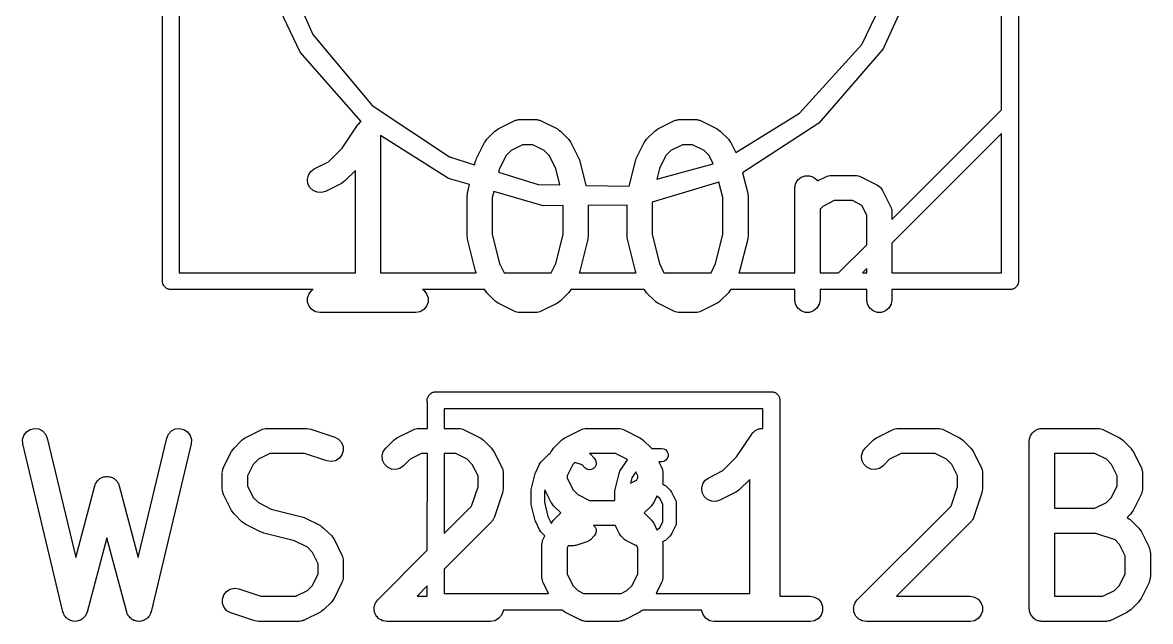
# Model space of a CAD drawing. Extents: x 106.7 to 203.6, y -115.7 to -57.1.
# Drawn here: x 152.83 to 159.55, y -68.03 to -64.46 of the extents above; entities that cross this region are included whole.
import ezdxf

# ---------------------------------------------------------------- set-up
doc = ezdxf.new("R2010")
doc.units = 0
doc.header["$MEASUREMENT"] = 0
doc.layers.add('BLACK', color=7, linetype='CONTINUOUS')

msp = doc.modelspace()

# ---------------------------------------------------------------- linework, layer by layer
at = {"layer": 'BLACK', "linetype": 'CONTINUOUS'}
for p, q in [((153.66, -65.9912), (153.66, -60.9956)), ((158.76, -60.9912), (158.76, -64.9978)), ((153.76, -61.05), (153.76, -65.95)), ((158.66, -64.9793), (158.66, -61.05)), ((154.332, -64.0244), (154.555, -64.5305)), ((154.48, -64.6365), (154.23, -64.1052)), ((157.827, -64.5904), (158.068, -64.0929)), ((158.197, -64.081), (157.954, -64.6153)), ((154.555, -64.5305), (154.91, -64.9537)), ((154.844, -65.0491), (154.48, -64.6365)), ((157.456, -65.0003), (157.827, -64.5904)), ((157.954, -64.6153), (157.571, -65.0599)), ((154.91, -64.9537), (155.371, -65.26)), ((158.006, -65.6329), (158.66, -64.9793)), ((154.826, -65.0642), (154.833, -65.0584)), ((154.833, -65.0584), (154.839, -65.0519)), ((154.839, -65.0519), (154.843, -65.0501)), ((154.843, -65.0501), (154.844, -65.0491)), ((155.66, -65.0929), (155.755, -65.0453)), ((155.755, -65.0453), (155.759, -65.0441)), ((155.759, -65.0441), (155.763, -65.0419)), ((155.763, -65.0419), (155.772, -65.0404)), ((155.772, -65.0404), (155.78, -65.0379)), ((155.78, -65.0379), (155.784, -65.0381)), ((155.784, -65.0381), (155.788, -65.0374)), ((155.788, -65.0374), (155.884, -65.0374)), ((155.884, -65.0374), (155.888, -65.0381)), ((155.888, -65.0381), (155.892, -65.0379)), ((155.892, -65.0379), (155.901, -65.0404)), ((155.901, -65.0404), (155.909, -65.0419)), ((155.909, -65.0419), (155.913, -65.0441)), ((155.913, -65.0441), (155.917, -65.0453)), ((155.917, -65.0453), (156.013, -65.0929)), ((156.612, -65.0929), (156.707, -65.0453)), ((156.707, -65.0453), (156.711, -65.0441)), ((156.711, -65.0441), (156.715, -65.0419)), ((156.715, -65.0419), (156.724, -65.0404)), ((156.724, -65.0404), (156.732, -65.0379)), ((156.732, -65.0379), (156.737, -65.0381)), ((156.737, -65.0381), (156.741, -65.0374)), ((156.741, -65.0374), (156.836, -65.0374)), ((156.836, -65.0374), (156.84, -65.0381)), ((156.84, -65.0381), (156.845, -65.0379)), ((156.845, -65.0379), (156.853, -65.0404)), ((156.853, -65.0404), (156.862, -65.0419)), ((156.862, -65.0419), (156.866, -65.0441)), ((156.866, -65.0441), (156.87, -65.0453)), ((156.87, -65.0453), (156.965, -65.0929)), ((157.076, -65.2335), (157.456, -65.0003)), ((158.76, -64.9978), (158.761, -65.0044)), ((158.761, -65.0044), (158.76, -65.0066)), ((158.76, -65.0066), (158.76, -66.0088)), ((154.73, -65.2075), (154.821, -65.0708)), ((154.821, -65.0708), (154.824, -65.0678)), ((154.824, -65.0678), (154.826, -65.0642)), ((155.593, -65.1546), (155.64, -65.107)), ((155.64, -65.107), (155.65, -65.1001)), ((155.65, -65.1001), (155.66, -65.0929)), ((156.013, -65.0929), (156.022, -65.1001)), ((156.022, -65.1001), (156.032, -65.107)), ((156.032, -65.107), (156.08, -65.1546)), ((156.545, -65.1546), (156.593, -65.107)), ((156.593, -65.107), (156.602, -65.1001)), ((156.602, -65.1001), (156.612, -65.0929)), ((156.965, -65.0929), (156.975, -65.1001)), ((156.975, -65.1001), (156.984, -65.107)), ((156.984, -65.107), (157.032, -65.1546)), ((157.571, -65.0599), (157.117, -65.3542)), ((158.66, -65.1207), (158.006, -65.7744)), ((158.66, -65.95), (158.66, -65.1207)), ((155.365, -65.3896), (154.959, -65.1334)), ((154.959, -65.1334), (154.959, -65.95)), ((155.531, -65.2693), (155.579, -65.1741)), ((155.579, -65.1741), (155.586, -65.1644)), ((155.586, -65.1644), (155.593, -65.1546)), ((155.806, -65.1874), (155.738, -65.2216)), ((155.866, -65.1874), (155.806, -65.1874)), ((155.935, -65.2216), (155.866, -65.1874)), ((156.08, -65.1546), (156.087, -65.1644)), ((156.087, -65.1644), (156.094, -65.1741)), ((156.094, -65.1741), (156.141, -65.2693)), ((156.483, -65.2693), (156.531, -65.1741)), ((156.531, -65.1741), (156.538, -65.1644)), ((156.538, -65.1644), (156.545, -65.1546)), ((156.759, -65.1874), (156.69, -65.2216)), ((156.818, -65.1874), (156.759, -65.1874)), ((156.887, -65.2216), (156.818, -65.1874)), ((157.032, -65.1546), (157.039, -65.1644)), ((157.039, -65.1644), (157.046, -65.1741)), ((157.046, -65.1741), (157.076, -65.2335)), ((154.649, -65.2888), (154.73, -65.2075)), ((155.371, -65.26), (155.52, -65.3067)), ((155.707, -65.252), (155.669, -65.329)), ((155.738, -65.2216), (155.707, -65.252)), ((155.965, -65.252), (155.935, -65.2216)), ((156.003, -65.329), (155.965, -65.252)), ((156.66, -65.252), (156.621, -65.329)), ((156.69, -65.2216), (156.66, -65.252)), ((156.917, -65.252), (156.887, -65.2216)), ((156.942, -65.3012), (156.917, -65.252)), ((154.564, -65.331), (154.649, -65.2888)), ((155.52, -65.3067), (155.525, -65.2847)), ((155.525, -65.2847), (155.529, -65.2772)), ((155.529, -65.2772), (155.531, -65.2693)), ((156.141, -65.2693), (156.144, -65.2772)), ((156.144, -65.2772), (156.147, -65.2847)), ((156.147, -65.2847), (156.183, -65.4301)), ((156.44, -65.4348), (156.478, -65.2847)), ((156.478, -65.2847), (156.481, -65.2772)), ((156.481, -65.2772), (156.483, -65.2693)), ((156.605, -65.393), (156.942, -65.3012)), ((154.523, -65.3936), (154.529, -65.3683)), ((154.526, -65.4195), (154.523, -65.3936)), ((154.529, -65.3683), (154.544, -65.3465)), ((154.544, -65.3465), (154.564, -65.331)), ((154.809, -65.3411), (154.746, -65.4035)), ((154.809, -65.95), (154.809, -65.3411)), ((155.49, -65.4254), (155.365, -65.3896)), ((155.669, -65.329), (155.663, -65.3515)), ((155.663, -65.3515), (155.898, -65.4249)), ((156.028, -65.4273), (156.003, -65.329)), ((156.621, -65.329), (156.605, -65.393)), ((157.117, -65.3542), (157.147, -65.4751)), ((157.445, -65.3975), (157.465, -65.3808)), ((157.465, -65.3808), (157.49, -65.3719)), ((157.49, -65.3719), (157.516, -65.3719)), ((157.516, -65.3719), (157.54, -65.3808)), ((157.54, -65.3808), (157.56, -65.3975)), ((157.563, -65.403), (157.612, -65.3786)), ((157.612, -65.3786), (157.616, -65.3774)), ((157.616, -65.3774), (157.62, -65.3752)), ((157.62, -65.3752), (157.629, -65.3737)), ((157.629, -65.3737), (157.637, -65.3712)), ((157.637, -65.3712), (157.641, -65.3715)), ((157.641, -65.3715), (157.646, -65.3707)), ((157.646, -65.3707), (157.788, -65.3707)), ((157.788, -65.3707), (157.793, -65.3715)), ((157.793, -65.3715), (157.797, -65.3712)), ((157.797, -65.3712), (157.805, -65.3737)), ((157.805, -65.3737), (157.814, -65.3752)), ((157.814, -65.3752), (157.818, -65.3774)), ((157.818, -65.3774), (157.822, -65.3786)), ((157.822, -65.3786), (157.917, -65.4263)), ((154.538, -65.4428), (154.526, -65.4195)), ((154.557, -65.4607), (154.538, -65.4428)), ((154.581, -65.471), (154.557, -65.4607)), ((154.727, -65.4176), (154.632, -65.4652)), ((154.736, -65.4104), (154.727, -65.4176)), ((154.746, -65.4035), (154.736, -65.4104)), ((155.478, -65.4751), (155.49, -65.4254)), ((155.898, -65.4249), (156.028, -65.4273)), ((156.183, -65.4301), (156.44, -65.4348)), ((156.976, -65.4097), (156.578, -65.5288)), ((156.999, -65.5026), (156.976, -65.4097)), ((157.428, -65.4457), (157.432, -65.4201)), ((157.428, -65.95), (157.428, -65.4457)), ((157.432, -65.4201), (157.445, -65.3975)), ((157.56, -65.3975), (157.563, -65.403)), ((157.917, -65.4263), (157.926, -65.4328)), ((157.926, -65.4328), (157.935, -65.4389)), ((157.935, -65.4389), (157.937, -65.4405)), ((157.937, -65.4405), (157.938, -65.4418)), ((157.938, -65.4418), (157.944, -65.451)), ((157.944, -65.451), (157.951, -65.4598)), ((157.951, -65.4598), (157.998, -65.555)), ((154.607, -65.4726), (154.581, -65.471)), ((154.632, -65.4652), (154.607, -65.4726)), ((155.475, -65.4933), (155.477, -65.4843)), ((155.475, -65.7314), (155.475, -65.4933)), ((155.477, -65.4843), (155.478, -65.4751)), ((155.634, -65.4666), (155.625, -65.5026)), ((155.625, -65.5026), (155.625, -65.7222)), ((155.929, -65.5508), (155.634, -65.4666)), ((156.578, -65.5288), (156.578, -65.7222)), ((156.999, -65.7222), (156.999, -65.5026)), ((157.147, -65.4751), (157.148, -65.4843)), ((157.148, -65.4843), (157.149, -65.4933)), ((157.149, -65.4933), (157.149, -65.7314)), ((157.663, -65.5207), (157.595, -65.555)), ((157.771, -65.5207), (157.663, -65.5207)), ((157.828, -65.5492), (157.771, -65.5207)), ((156.047, -65.5501), (155.929, -65.5508)), ((156.047, -65.7222), (156.047, -65.5501)), ((156.428, -65.5478), (156.197, -65.5492)), ((156.197, -65.5492), (156.197, -65.7314)), ((156.428, -65.7314), (156.428, -65.5478)), ((157.595, -65.555), (157.578, -65.572)), ((157.578, -65.572), (157.578, -65.95)), ((157.856, -65.6063), (157.828, -65.5492)), ((157.998, -65.555), (158, -65.5592)), ((158, -65.5592), (158.002, -65.5629)), ((158.002, -65.5629), (158.003, -65.5716)), ((158.003, -65.5716), (158.006, -65.58)), ((158.006, -65.58), (158.006, -65.5843)), ((158.006, -65.5843), (158.006, -65.5886)), ((158.006, -65.5886), (158.006, -65.6329)), ((157.856, -65.7829), (157.856, -65.6063)), ((155.625, -65.7222), (155.669, -65.8957)), ((156.003, -65.8957), (156.047, -65.7222)), ((156.578, -65.7222), (156.621, -65.8957)), ((156.956, -65.8957), (156.999, -65.7222)), ((155.477, -65.7405), (155.475, -65.7314)), ((155.478, -65.7496), (155.477, -65.7405)), ((155.525, -65.9401), (155.478, -65.7496)), ((156.195, -65.7496), (156.147, -65.9401)), ((156.197, -65.7314), (156.195, -65.7405)), ((156.195, -65.7405), (156.195, -65.7496)), ((156.429, -65.7405), (156.428, -65.7314)), ((156.43, -65.7496), (156.429, -65.7405)), ((156.478, -65.9401), (156.43, -65.7496)), ((157.147, -65.7496), (157.099, -65.9401)), ((157.148, -65.7405), (157.147, -65.7496)), ((157.149, -65.7314), (157.148, -65.7405)), ((157.689, -65.95), (157.856, -65.7829)), ((158.006, -65.7744), (158.006, -65.95)), ((155.669, -65.8957), (155.696, -65.95)), ((155.976, -65.95), (156.003, -65.8957)), ((156.621, -65.8957), (156.648, -65.95)), ((156.929, -65.95), (156.956, -65.8957)), ((157.856, -65.9244), (157.831, -65.95)), ((157.856, -65.95), (157.856, -65.9244)), ((153.66, -66.0088), (153.66, -65.9912)), ((153.66, -65.9912), (153.66, -65.9912)), ((153.76, -65.95), (154.809, -65.95)), ((154.959, -65.95), (155.529, -65.95)), ((155.529, -65.9476), (155.525, -65.9401)), ((155.529, -65.95), (155.529, -65.9476)), ((155.696, -65.95), (155.976, -65.95)), ((156.144, -65.9476), (156.143, -65.95)), ((156.143, -65.95), (156.482, -65.95)), ((156.147, -65.9401), (156.144, -65.9476)), ((156.481, -65.9476), (156.478, -65.9401)), ((156.482, -65.95), (156.481, -65.9476)), ((156.648, -65.95), (156.929, -65.95)), ((157.096, -65.9476), (157.095, -65.95)), ((157.095, -65.95), (157.428, -65.95)), ((157.099, -65.9401), (157.096, -65.9476)), ((157.578, -65.95), (157.689, -65.95)), ((157.831, -65.95), (157.856, -65.95)), ((158.006, -65.95), (158.66, -65.95)), ((153.662, -66.013), (153.66, -66.0088)), ((153.662, -66.0174), (153.662, -66.013)), ((153.665, -66.0212), (153.662, -66.0174)), ((153.666, -66.0254), (153.665, -66.0212)), ((153.669, -66.0288), (153.666, -66.0254)), ((153.671, -66.0326), (153.669, -66.0288)), ((153.675, -66.0355), (153.671, -66.0326)), ((153.677, -66.0389), (153.675, -66.0355)), ((153.681, -66.0411), (153.677, -66.0389)), ((153.685, -66.044), (153.681, -66.0411)), ((153.689, -66.0455), (153.685, -66.044)), ((153.693, -66.0477), (153.689, -66.0455)), ((153.697, -66.0485), (153.693, -66.0477)), ((153.701, -66.05), (153.697, -66.0485)), ((154.558, -66.05), (153.701, -66.05)), ((154.533, -66.0749), (154.55, -66.0549)), ((154.55, -66.0549), (154.558, -66.05)), ((155.578, -66.05), (155.209, -66.05)), ((155.209, -66.05), (155.218, -66.0549)), ((155.218, -66.0549), (155.234, -66.0749)), ((155.579, -66.0507), (155.578, -66.05)), ((155.586, -66.0603), (155.579, -66.0507)), ((155.593, -66.0702), (155.586, -66.0603)), ((156.087, -66.0603), (156.08, -66.0702)), ((156.094, -66.0507), (156.087, -66.0603)), ((156.531, -66.05), (156.094, -66.05)), ((156.094, -66.05), (156.094, -66.0507)), ((156.531, -66.0507), (156.531, -66.05)), ((156.538, -66.0603), (156.531, -66.0507)), ((156.545, -66.0702), (156.538, -66.0603)), ((157.039, -66.0603), (157.032, -66.0702)), ((157.046, -66.0507), (157.039, -66.0603)), ((157.428, -66.05), (157.046, -66.05)), ((157.046, -66.05), (157.046, -66.0507)), ((157.428, -66.1124), (157.428, -66.05)), ((157.708, -66.05), (157.578, -66.05)), ((157.578, -66.05), (157.578, -66.1124)), ((157.714, -66.0506), (157.708, -66.05)), ((157.717, -66.05), (157.714, -66.0506)), ((157.856, -66.05), (157.717, -66.05)), ((157.856, -66.1124), (157.856, -66.05)), ((158.719, -66.05), (158.006, -66.05)), ((158.006, -66.05), (158.006, -66.1124)), ((158.723, -66.0485), (158.719, -66.05)), ((158.727, -66.0477), (158.723, -66.0485)), ((158.731, -66.0455), (158.727, -66.0477)), ((158.735, -66.044), (158.731, -66.0455)), ((158.739, -66.0411), (158.735, -66.044)), ((158.743, -66.0389), (158.739, -66.0411)), ((158.745, -66.0355), (158.743, -66.0389)), ((158.749, -66.0326), (158.745, -66.0355)), ((158.751, -66.0288), (158.749, -66.0326)), ((158.754, -66.0254), (158.751, -66.0288)), ((158.755, -66.0212), (158.754, -66.0254)), ((158.758, -66.0174), (158.755, -66.0212)), ((158.76, -66.0088), (158.758, -66.013)), ((158.758, -66.013), (158.758, -66.0174)), ((154.524, -66.0994), (154.533, -66.0749)), ((154.524, -66.1254), (154.524, -66.0994)), ((154.533, -66.1499), (154.524, -66.1254)), ((155.234, -66.0749), (155.243, -66.0994)), ((155.243, -66.1254), (155.234, -66.1499)), ((155.243, -66.0994), (155.243, -66.1254)), ((155.64, -66.1178), (155.593, -66.0702)), ((155.65, -66.1247), (155.64, -66.1178)), ((155.66, -66.1318), (155.65, -66.1247)), ((155.755, -66.1795), (155.66, -66.1318)), ((156.013, -66.1318), (155.917, -66.1795)), ((156.022, -66.1247), (156.013, -66.1318)), ((156.032, -66.1178), (156.022, -66.1247)), ((156.08, -66.0702), (156.032, -66.1178)), ((156.593, -66.1178), (156.545, -66.0702)), ((156.602, -66.1247), (156.593, -66.1178)), ((156.612, -66.1318), (156.602, -66.1247)), ((156.707, -66.1795), (156.612, -66.1318)), ((156.965, -66.1318), (156.87, -66.1795)), ((156.975, -66.1247), (156.965, -66.1318)), ((156.984, -66.1178), (156.975, -66.1247)), ((157.032, -66.0702), (156.984, -66.1178)), ((157.432, -66.138), (157.428, -66.1124)), ((157.578, -66.1124), (157.573, -66.138)), ((157.861, -66.138), (157.856, -66.1124)), ((158.006, -66.1124), (158.002, -66.138)), ((154.55, -66.1698), (154.533, -66.1499)), ((154.572, -66.1829), (154.55, -66.1698)), ((154.598, -66.1874), (154.572, -66.1829)), ((155.169, -66.1874), (154.598, -66.1874)), ((155.195, -66.1829), (155.169, -66.1874)), ((155.218, -66.1698), (155.195, -66.1829)), ((155.234, -66.1499), (155.218, -66.1698)), ((155.759, -66.1807), (155.755, -66.1795)), ((155.763, -66.1829), (155.759, -66.1807)), ((155.772, -66.1844), (155.763, -66.1829)), ((155.78, -66.1869), (155.772, -66.1844)), ((155.784, -66.1866), (155.78, -66.1869)), ((155.788, -66.1874), (155.784, -66.1866)), ((155.884, -66.1874), (155.788, -66.1874)), ((155.888, -66.1866), (155.884, -66.1874)), ((155.892, -66.1869), (155.888, -66.1866)), ((155.901, -66.1844), (155.892, -66.1869)), ((155.909, -66.1829), (155.901, -66.1844)), ((155.913, -66.1807), (155.909, -66.1829)), ((155.917, -66.1795), (155.913, -66.1807)), ((156.711, -66.1807), (156.707, -66.1795)), ((156.715, -66.1829), (156.711, -66.1807)), ((156.724, -66.1844), (156.715, -66.1829)), ((156.732, -66.1869), (156.724, -66.1844)), ((156.737, -66.1866), (156.732, -66.1869)), ((156.741, -66.1874), (156.737, -66.1866)), ((156.836, -66.1874), (156.741, -66.1874)), ((156.84, -66.1866), (156.836, -66.1874)), ((156.845, -66.1869), (156.84, -66.1866)), ((156.853, -66.1844), (156.845, -66.1869)), ((156.862, -66.1829), (156.853, -66.1844)), ((156.866, -66.1807), (156.862, -66.1829)), ((156.87, -66.1795), (156.866, -66.1807)), ((157.445, -66.1606), (157.432, -66.138)), ((157.465, -66.1773), (157.445, -66.1606)), ((157.49, -66.1862), (157.465, -66.1773)), ((157.516, -66.1862), (157.49, -66.1862)), ((157.54, -66.1773), (157.516, -66.1862)), ((157.56, -66.1606), (157.54, -66.1773)), ((157.573, -66.138), (157.56, -66.1606)), ((157.874, -66.1606), (157.861, -66.138)), ((157.894, -66.1773), (157.874, -66.1606)), ((157.918, -66.1862), (157.894, -66.1773)), ((157.944, -66.1862), (157.918, -66.1862)), ((157.969, -66.1773), (157.944, -66.1862)), ((157.989, -66.1606), (157.969, -66.1773)), ((158.002, -66.138), (157.989, -66.1606)), ((155.253, -66.6745), (155.256, -66.6711)), ((155.256, -66.6711), (155.26, -66.6689)), ((155.26, -66.6689), (155.263, -66.666)), ((155.263, -66.666), (155.267, -66.6645)), ((155.267, -66.6645), (155.271, -66.6623)), ((155.271, -66.6623), (155.276, -66.6615)), ((155.276, -66.6615), (155.28, -66.66)), ((155.28, -66.66), (157.297, -66.66)), ((157.297, -66.66), (157.301, -66.6615)), ((157.301, -66.6615), (157.306, -66.6623)), ((157.306, -66.6623), (157.31, -66.6645)), ((157.31, -66.6645), (157.314, -66.666)), ((157.314, -66.666), (157.317, -66.6689)), ((157.317, -66.6689), (157.321, -66.6711)), ((157.321, -66.6711), (157.324, -66.6745)), ((155.238, -66.7012), (155.24, -66.697)), ((155.238, -66.7188), (155.238, -66.7012)), ((155.239, -66.7188), (155.238, -66.7188)), ((155.239, -66.8774), (155.239, -66.7188)), ((155.24, -66.697), (155.241, -66.6926)), ((155.241, -66.6926), (155.243, -66.6888)), ((155.243, -66.6888), (155.245, -66.6846)), ((155.245, -66.6846), (155.247, -66.6812)), ((155.247, -66.6812), (155.25, -66.6774)), ((155.25, -66.6774), (155.253, -66.6745)), ((157.324, -66.6745), (157.327, -66.6774)), ((157.327, -66.6774), (157.33, -66.6812)), ((157.33, -66.6812), (157.332, -66.6846)), ((157.332, -66.6846), (157.334, -66.6888)), ((157.334, -66.6888), (157.336, -66.6926)), ((157.336, -66.6926), (157.337, -66.697)), ((157.337, -66.697), (157.338, -66.7012)), ((157.338, -66.7012), (157.338, -67.8774)), ((155.338, -66.76), (155.338, -66.8774)), ((157.238, -66.76), (155.338, -66.76)), ((157.238, -66.8775), (157.238, -66.76)), ((152.826, -66.9437), (152.833, -66.9188)), ((152.833, -66.9188), (152.849, -66.8979)), ((152.849, -66.8979), (152.871, -66.8835)), ((152.871, -66.8835), (152.896, -66.8775)), ((152.896, -66.8775), (152.922, -66.8805)), ((152.922, -66.8805), (152.945, -66.8922)), ((152.945, -66.8922), (152.963, -66.9111)), ((152.963, -66.9111), (152.973, -66.935)), ((152.973, -66.935), (153.143, -67.6459)), ((153.515, -67.6459), (153.685, -66.935)), ((153.685, -66.935), (153.695, -66.9111)), ((153.695, -66.9111), (153.713, -66.8922)), ((153.713, -66.8922), (153.736, -66.8805)), ((153.736, -66.8805), (153.762, -66.8775)), ((153.762, -66.8775), (153.787, -66.8835)), ((153.787, -66.8835), (153.809, -66.8979)), ((153.809, -66.8979), (153.825, -66.9188)), ((153.825, -66.9188), (153.832, -66.9437)), ((154.133, -66.947), (154.143, -66.9401)), ((154.143, -66.9401), (154.153, -66.9329)), ((154.153, -66.9329), (154.248, -66.8853)), ((154.248, -66.8853), (154.252, -66.8841)), ((154.252, -66.8841), (154.256, -66.8819)), ((154.256, -66.8819), (154.264, -66.8804)), ((154.264, -66.8804), (154.273, -66.8779)), ((154.273, -66.8779), (154.277, -66.8781)), ((154.277, -66.8781), (154.281, -66.8774)), ((154.281, -66.8774), (154.52, -66.8774)), ((154.52, -66.8774), (154.531, -66.8795)), ((154.531, -66.8795), (154.543, -66.8812)), ((154.543, -66.8812), (154.686, -66.9288)), ((154.686, -66.9288), (154.709, -66.9413)), ((155.038, -66.947), (155.048, -66.9401)), ((155.048, -66.9401), (155.057, -66.9329)), ((155.057, -66.9329), (155.153, -66.8853)), ((155.153, -66.8853), (155.157, -66.8841)), ((155.157, -66.8841), (155.161, -66.8819)), ((155.161, -66.8819), (155.169, -66.8804)), ((155.169, -66.8804), (155.178, -66.8779)), ((155.178, -66.8779), (155.182, -66.8781)), ((155.182, -66.8781), (155.186, -66.8774)), ((155.186, -66.8774), (155.239, -66.8774)), ((155.338, -66.8774), (155.424, -66.8774)), ((155.424, -66.8774), (155.429, -66.8781)), ((155.429, -66.8781), (155.433, -66.8779)), ((155.433, -66.8779), (155.441, -66.8804)), ((155.441, -66.8804), (155.45, -66.8819)), ((155.45, -66.8819), (155.454, -66.8841)), ((155.454, -66.8841), (155.458, -66.8853)), ((155.458, -66.8853), (155.553, -66.9329)), ((155.553, -66.9329), (155.563, -66.9401)), ((155.563, -66.9401), (155.573, -66.947)), ((156.038, -66.947), (156.048, -66.9401)), ((156.048, -66.9401), (156.057, -66.9329)), ((156.057, -66.9329), (156.153, -66.8853)), ((156.153, -66.8853), (156.157, -66.8841)), ((156.157, -66.8841), (156.161, -66.8819)), ((156.161, -66.8819), (156.169, -66.8804)), ((156.169, -66.8804), (156.178, -66.8779)), ((156.178, -66.8779), (156.182, -66.8781)), ((156.182, -66.8781), (156.186, -66.8774)), ((156.186, -66.8774), (156.377, -66.8774)), ((156.377, -66.8774), (156.381, -66.8781)), ((156.381, -66.8781), (156.385, -66.8779)), ((156.385, -66.8779), (156.394, -66.8804)), ((156.394, -66.8804), (156.402, -66.8819)), ((156.402, -66.8819), (156.406, -66.8841)), ((156.406, -66.8841), (156.41, -66.8853)), ((156.41, -66.8853), (156.505, -66.9329)), ((156.505, -66.9329), (156.515, -66.9401)), ((156.515, -66.9401), (156.525, -66.947)), ((157.08, -67.0475), (157.171, -66.9108)), ((157.171, -66.9108), (157.174, -66.9078)), ((157.174, -66.9078), (157.176, -66.9042)), ((157.176, -66.9042), (157.183, -66.8984)), ((157.183, -66.8984), (157.189, -66.8919)), ((157.189, -66.8919), (157.193, -66.8901)), ((157.193, -66.8901), (157.196, -66.8874)), ((157.196, -66.8874), (157.205, -66.8844)), ((157.205, -66.8844), (157.213, -66.8804)), ((157.213, -66.8804), (157.217, -66.8799)), ((157.217, -66.8799), (157.221, -66.8785)), ((157.221, -66.8785), (157.23, -66.8785)), ((157.23, -66.8785), (157.238, -66.8775)), ((157.895, -66.947), (157.905, -66.9401)), ((157.905, -66.9401), (157.915, -66.9329)), ((157.915, -66.9329), (158.01, -66.8853)), ((158.01, -66.8853), (158.014, -66.8841)), ((158.014, -66.8841), (158.018, -66.8819)), ((158.018, -66.8819), (158.026, -66.8804)), ((158.026, -66.8804), (158.035, -66.8779)), ((158.035, -66.8779), (158.039, -66.8781)), ((158.039, -66.8781), (158.043, -66.8774)), ((158.043, -66.8774), (158.281, -66.8774)), ((158.281, -66.8774), (158.286, -66.8781)), ((158.286, -66.8781), (158.29, -66.8779)), ((158.29, -66.8779), (158.298, -66.8804)), ((158.298, -66.8804), (158.307, -66.8819)), ((158.307, -66.8819), (158.311, -66.8841)), ((158.311, -66.8841), (158.315, -66.8853)), ((158.315, -66.8853), (158.41, -66.9329)), ((158.41, -66.9329), (158.42, -66.9401)), ((158.42, -66.9401), (158.43, -66.947)), ((158.827, -66.9394), (158.829, -66.9332)), ((158.827, -66.9459), (158.827, -66.9394)), ((158.829, -66.9332), (158.83, -66.9267)), ((158.83, -66.9267), (158.833, -66.921)), ((158.833, -66.921), (158.836, -66.9149)), ((158.836, -66.9149), (158.84, -66.9099)), ((158.84, -66.9099), (158.843, -66.9042)), ((158.843, -66.9042), (158.848, -66.9)), ((158.848, -66.9), (158.852, -66.8949)), ((158.852, -66.8949), (158.858, -66.8916)), ((158.858, -66.8916), (158.863, -66.8874)), ((158.863, -66.8874), (158.869, -66.8852)), ((158.869, -66.8852), (158.875, -66.8819)), ((158.875, -66.8819), (158.881, -66.8808)), ((158.881, -66.8808), (158.887, -66.8785)), ((158.887, -66.8785), (158.894, -66.8785)), ((158.894, -66.8785), (158.9, -66.8774)), ((158.9, -66.8774), (159.234, -66.8774)), ((159.234, -66.8774), (159.238, -66.8781)), ((159.238, -66.8781), (159.242, -66.8779)), ((159.242, -66.8779), (159.251, -66.8804)), ((159.251, -66.8804), (159.259, -66.8819)), ((159.259, -66.8819), (159.263, -66.8841)), ((159.263, -66.8841), (159.267, -66.8853)), ((159.267, -66.8853), (159.363, -66.9329)), ((159.363, -66.9329), (159.372, -66.9401)), ((159.372, -66.9401), (159.382, -66.947)), ((152.828, -66.9698), (152.826, -66.9437)), ((153.066, -67.9698), (152.828, -66.9698)), ((153.831, -66.9698), (153.592, -67.9698)), ((153.832, -66.9437), (153.831, -66.9698)), ((154.071, -67.0141), (154.079, -67.0044)), ((154.079, -67.0044), (154.086, -66.9946)), ((154.086, -66.9946), (154.133, -66.947)), ((154.709, -66.9413), (154.726, -66.9607)), ((154.726, -66.9607), (154.736, -66.985)), ((154.736, -66.985), (154.737, -67.011)), ((154.975, -67.0159), (154.99, -66.9946)), ((154.99, -66.9946), (155.038, -66.947)), ((155.573, -66.947), (155.62, -66.9946)), ((155.62, -66.9946), (155.627, -67.0044)), ((155.627, -67.0044), (155.634, -67.0141)), ((155.976, -67.0141), (155.983, -67.0044)), ((155.983, -67.0044), (155.99, -66.9946)), ((155.99, -66.9946), (156.038, -66.947)), ((156.525, -66.947), (156.573, -66.9946)), ((156.573, -66.9946), (156.574, -66.9962)), ((156.574, -66.9962), (156.634, -66.9962)), ((156.634, -66.9962), (156.647, -66.9986)), ((156.647, -66.9986), (156.659, -67.0055)), ((156.659, -67.0055), (156.668, -67.0162)), ((157.833, -67.0159), (157.847, -66.9946)), ((157.847, -66.9946), (157.895, -66.947)), ((158.43, -66.947), (158.477, -66.9946)), ((158.477, -66.9946), (158.484, -67.0044)), ((158.484, -67.0044), (158.491, -67.0141)), ((158.825, -66.9524), (158.827, -66.9459)), ((158.825, -67.9524), (158.825, -66.9524)), ((159.382, -66.947), (159.43, -66.9946)), ((159.43, -66.9946), (159.437, -67.0044)), ((159.437, -67.0044), (159.444, -67.0141)), ((154.024, -67.1093), (154.071, -67.0141)), ((154.231, -67.0616), (154.2, -67.092)), ((154.299, -67.0274), (154.231, -67.0616)), ((154.507, -67.0274), (154.299, -67.0274)), ((154.639, -67.0712), (154.507, -67.0274)), ((154.664, -67.075), (154.639, -67.0712)), ((154.69, -67.0697), (154.664, -67.075)), ((154.712, -67.0561), (154.69, -67.0697)), ((154.728, -67.0357), (154.712, -67.0561)), ((154.737, -67.011), (154.728, -67.0357)), ((154.969, -67.0411), (154.975, -67.0159)), ((154.971, -67.067), (154.969, -67.0411)), ((154.982, -67.0906), (154.971, -67.067)), ((155.135, -67.0616), (155.096, -67.1007)), ((155.204, -67.0274), (155.135, -67.0616)), ((155.239, -67.0274), (155.204, -67.0274)), ((155.238, -67.6035), (155.239, -67.0274)), ((155.338, -67.0274), (155.338, -67.5035)), ((155.407, -67.0274), (155.338, -67.0274)), ((155.475, -67.0616), (155.407, -67.0274)), ((155.506, -67.092), (155.475, -67.0616)), ((155.634, -67.0141), (155.682, -67.1093)), ((155.915, -67.0793), (155.963, -67.0317)), ((155.963, -67.0317), (155.964, -67.0304)), ((155.964, -67.0304), (155.966, -67.0287)), ((155.966, -67.0287), (155.97, -67.0265)), ((155.97, -67.0265), (155.976, -67.0141)), ((156.204, -67.0274), (156.204, -67.0274)), ((156.204, -67.0274), (156.206, -67.0287)), ((156.359, -67.0274), (156.204, -67.0274)), ((156.206, -67.0287), (156.208, -67.0304)), ((156.208, -67.0304), (156.21, -67.0317)), ((156.21, -67.0317), (156.233, -67.0555)), ((156.233, -67.0555), (156.241, -67.0669)), ((156.241, -67.0669), (156.245, -67.0803)), ((156.427, -67.0616), (156.359, -67.0274)), ((156.386, -67.133), (156.431, -67.0654)), ((156.431, -67.0654), (156.427, -67.0616)), ((156.647, -67.0738), (156.634, -67.0762)), ((156.659, -67.0668), (156.647, -67.0738)), ((156.668, -67.0562), (156.659, -67.0668)), ((156.668, -67.0162), (156.673, -67.0292)), ((156.673, -67.0431), (156.668, -67.0562)), ((156.673, -67.0292), (156.673, -67.0431)), ((156.999, -67.1288), (157.08, -67.0475)), ((157.826, -67.0411), (157.833, -67.0159)), ((157.828, -67.067), (157.826, -67.0411)), ((157.839, -67.0906), (157.828, -67.067)), ((157.993, -67.0616), (157.954, -67.1007)), ((158.061, -67.0274), (157.993, -67.0616)), ((158.264, -67.0274), (158.061, -67.0274)), ((158.332, -67.0616), (158.264, -67.0274)), ((158.363, -67.092), (158.332, -67.0616)), ((158.491, -67.0141), (158.539, -67.1093)), ((158.975, -67.0274), (158.975, -67.3536)), ((159.216, -67.0274), (158.975, -67.0274)), ((159.285, -67.0616), (159.216, -67.0274)), ((159.315, -67.092), (159.285, -67.0616)), ((159.444, -67.0141), (159.491, -67.1093)), ((154.016, -67.1343), (154.019, -67.1259)), ((154.017, -67.1386), (154.016, -67.1343)), ((154.016, -67.1429), (154.017, -67.1386)), ((154.019, -67.1259), (154.02, -67.1172)), ((154.02, -67.1172), (154.023, -67.1135)), ((154.023, -67.1135), (154.024, -67.1093)), ((154.2, -67.092), (154.166, -67.1606)), ((155, -67.1091), (154.982, -67.0906)), ((155.024, -67.1201), (155, -67.1091)), ((155.05, -67.1223), (155.024, -67.1201)), ((155.075, -67.1156), (155.05, -67.1223)), ((155.096, -67.1007), (155.075, -67.1156)), ((155.54, -67.1606), (155.506, -67.092)), ((155.682, -67.1093), (155.683, -67.1135)), ((155.683, -67.1135), (155.685, -67.1172)), ((155.685, -67.1172), (155.687, -67.1259)), ((155.687, -67.1259), (155.689, -67.1343)), ((155.689, -67.1343), (155.689, -67.1386)), ((155.689, -67.1386), (155.69, -67.1429)), ((155.881, -67.1455), (155.882, -67.1415)), ((155.882, -67.1415), (155.884, -67.1373)), ((155.884, -67.1373), (155.907, -67.0897)), ((155.907, -67.0897), (155.911, -67.0846)), ((155.911, -67.0846), (155.915, -67.0793)), ((156.105, -67.092), (156.071, -67.1606)), ((156.116, -67.0805), (156.105, -67.092)), ((156.16, -67.095), (156.116, -67.0805)), ((156.177, -67.1121), (156.16, -67.095)), ((156.188, -67.1201), (156.177, -67.1121)), ((156.202, -67.1237), (156.188, -67.1201)), ((156.216, -67.1224), (156.202, -67.1237)), ((156.228, -67.1166), (156.216, -67.1224)), ((156.238, -67.1068), (156.228, -67.1166)), ((156.244, -67.0942), (156.238, -67.1068)), ((156.245, -67.0803), (156.244, -67.0942)), ((156.381, -67.1455), (156.383, -67.1393)), ((156.383, -67.1393), (156.386, -67.133)), ((156.48, -67.1364), (156.457, -67.1717)), ((156.492, -67.1606), (156.48, -67.1364)), ((156.634, -67.0762), (156.618, -67.0762)), ((156.618, -67.0762), (156.634, -67.1093)), ((156.634, -67.1093), (156.635, -67.1135)), ((156.635, -67.1135), (156.638, -67.1172)), ((156.638, -67.1172), (156.639, -67.1259)), ((156.639, -67.1259), (156.642, -67.1343)), ((156.642, -67.1343), (156.641, -67.1386)), ((156.641, -67.1386), (156.642, -67.1429)), ((156.915, -67.171), (156.999, -67.1288)), ((157.857, -67.1091), (157.839, -67.0906)), ((157.881, -67.1201), (157.857, -67.1091)), ((157.907, -67.1223), (157.881, -67.1201)), ((157.932, -67.1156), (157.907, -67.1223)), ((157.954, -67.1007), (157.932, -67.1156)), ((158.397, -67.1606), (158.363, -67.092)), ((158.539, -67.1093), (158.54, -67.1135)), ((158.54, -67.1135), (158.542, -67.1172)), ((158.542, -67.1172), (158.544, -67.1259)), ((158.544, -67.1259), (158.546, -67.1343)), ((158.546, -67.1343), (158.546, -67.1386)), ((158.546, -67.1386), (158.547, -67.1429)), ((159.349, -67.1606), (159.315, -67.092)), ((159.491, -67.1093), (159.493, -67.1135)), ((159.493, -67.1135), (159.495, -67.1172)), ((159.495, -67.1172), (159.496, -67.1259)), ((159.496, -67.1259), (159.499, -67.1343)), ((159.499, -67.1343), (159.499, -67.1386)), ((159.499, -67.1386), (159.499, -67.1429)), ((153.259, -67.2127), (153.261, -67.2063)), ((153.261, -67.2063), (153.265, -67.201)), ((153.265, -67.201), (153.268, -67.1951)), ((153.268, -67.1951), (153.272, -67.1904)), ((153.272, -67.1904), (153.276, -67.185)), ((153.276, -67.185), (153.281, -67.1813)), ((153.281, -67.1813), (153.286, -67.1767)), ((153.286, -67.1767), (153.292, -67.1739)), ((153.292, -67.1739), (153.297, -67.1701)), ((153.297, -67.1701), (153.304, -67.1684)), ((153.304, -67.1684), (153.31, -67.1657)), ((153.31, -67.1657), (153.316, -67.1651)), ((153.316, -67.1651), (153.323, -67.1634)), ((153.323, -67.1634), (153.329, -67.1639)), ((153.329, -67.1639), (153.335, -67.1634)), ((153.335, -67.1634), (153.342, -67.1651)), ((153.342, -67.1651), (153.349, -67.1657)), ((153.349, -67.1657), (153.354, -67.1684)), ((153.354, -67.1684), (153.361, -67.1701)), ((153.361, -67.1701), (153.366, -67.1739)), ((153.366, -67.1739), (153.372, -67.1767)), ((153.372, -67.1767), (153.377, -67.1813)), ((153.377, -67.1813), (153.382, -67.185)), ((153.382, -67.185), (153.386, -67.1904)), ((153.386, -67.1904), (153.391, -67.1951)), ((153.391, -67.1951), (153.393, -67.201)), ((153.393, -67.201), (153.397, -67.2063)), ((153.397, -67.2063), (153.399, -67.2127)), ((154.016, -67.2381), (154.016, -67.1429)), ((154.166, -67.1606), (154.166, -67.2204)), ((155.54, -67.2259), (155.54, -67.1606)), ((155.69, -67.1429), (155.69, -67.2381)), ((155.857, -67.2408), (155.881, -67.1455)), ((156.071, -67.1606), (156.071, -67.1728)), ((156.071, -67.1728), (156.105, -67.2413)), ((156.357, -67.2408), (156.381, -67.1455)), ((156.457, -67.1717), (156.449, -67.203)), ((156.449, -67.203), (156.473, -67.1909)), ((156.473, -67.1909), (156.475, -67.1902)), ((156.475, -67.1902), (156.477, -67.1891)), ((156.477, -67.1891), (156.482, -67.1883)), ((156.482, -67.1883), (156.485, -67.1874)), ((156.485, -67.1874), (156.492, -67.1728)), ((156.492, -67.1728), (156.492, -67.1606)), ((156.642, -67.1991), (156.639, -67.2075)), ((156.639, -67.2075), (156.639, -67.2084)), ((156.639, -67.2084), (156.652, -67.2147)), ((156.642, -67.1905), (156.641, -67.1947)), ((156.641, -67.1947), (156.642, -67.1991)), ((156.642, -67.1429), (156.642, -67.1905)), ((156.873, -67.2336), (156.879, -67.2083)), ((156.879, -67.2083), (156.894, -67.1865)), ((156.894, -67.1865), (156.915, -67.171)), ((157.159, -67.1811), (157.096, -67.2435)), ((157.159, -67.86), (157.159, -67.1811)), ((158.397, -67.2259), (158.397, -67.1606)), ((158.547, -67.1429), (158.547, -67.2381)), ((159.349, -67.2204), (159.349, -67.1606)), ((159.499, -67.1429), (159.499, -67.2381)), ((153.143, -67.6459), (153.257, -67.2188)), ((153.257, -67.2188), (153.259, -67.2127)), ((153.399, -67.2127), (153.402, -67.2188)), ((153.402, -67.2188), (153.515, -67.6459)), ((154.017, -67.2424), (154.016, -67.2381)), ((154.016, -67.2467), (154.017, -67.2424)), ((154.019, -67.2551), (154.016, -67.2467)), ((154.02, -67.2637), (154.019, -67.2551)), ((154.023, -67.2675), (154.02, -67.2637)), ((154.024, -67.2716), (154.023, -67.2675)), ((154.071, -67.3669), (154.024, -67.2716)), ((154.166, -67.2204), (154.2, -67.2889)), ((155.502, -67.3404), (155.54, -67.2259)), ((155.686, -67.2618), (155.638, -67.4047)), ((155.688, -67.2499), (155.686, -67.2618)), ((155.69, -67.2381), (155.688, -67.2499)), ((155.856, -67.2457), (155.857, -67.2408)), ((155.856, -67.2505), (155.856, -67.2457)), ((155.856, -67.3219), (155.856, -67.2505)), ((155.939, -67.2438), (155.936, -67.2554)), ((155.936, -67.2554), (155.936, -67.317)), ((155.976, -67.3193), (155.939, -67.2438)), ((156.105, -67.2413), (156.135, -67.2717)), ((156.135, -67.2717), (156.204, -67.306)), ((156.356, -67.2457), (156.357, -67.2408)), ((156.356, -67.2505), (156.356, -67.2457)), ((156.356, -67.306), (156.356, -67.2505)), ((156.652, -67.2147), (156.657, -67.2185)), ((156.657, -67.2185), (156.662, -67.2222)), ((156.662, -67.2222), (156.686, -67.246)), ((156.686, -67.246), (156.69, -67.2512)), ((156.69, -67.2512), (156.693, -67.2564)), ((156.693, -67.2564), (156.717, -67.304)), ((156.876, -67.2595), (156.873, -67.2336)), ((156.888, -67.2828), (156.876, -67.2595)), ((157.077, -67.2576), (156.982, -67.3052)), ((157.087, -67.2504), (157.077, -67.2576)), ((157.096, -67.2435), (157.087, -67.2504)), ((158.359, -67.3404), (158.397, -67.2259)), ((158.543, -67.2618), (158.495, -67.4047)), ((158.545, -67.2499), (158.543, -67.2618)), ((158.547, -67.2381), (158.545, -67.2499)), ((159.315, -67.2889), (159.349, -67.2204)), ((159.491, -67.2716), (159.444, -67.3669)), ((159.493, -67.2675), (159.491, -67.2716)), ((159.495, -67.2637), (159.493, -67.2675)), ((159.496, -67.2551), (159.495, -67.2637)), ((159.499, -67.2467), (159.496, -67.2551)), ((159.499, -67.2381), (159.499, -67.2424)), ((159.499, -67.2424), (159.499, -67.2467)), ((154.2, -67.2889), (154.231, -67.3193)), ((154.231, -67.3193), (154.308, -67.3578)), ((155.338, -67.5035), (155.502, -67.3404)), ((155.856, -67.3267), (155.856, -67.3219)), ((155.857, -67.3316), (155.856, -67.3267)), ((155.881, -67.4268), (155.857, -67.3316)), ((155.936, -67.317), (155.957, -67.4032)), ((155.983, -67.3289), (155.976, -67.3193)), ((155.99, -67.3387), (155.983, -67.3289)), ((156.033, -67.381), (155.99, -67.3387)), ((156.204, -67.306), (156.356, -67.306)), ((156.573, -67.3387), (156.53, -67.381)), ((156.579, -67.3289), (156.573, -67.3387)), ((156.587, -67.3193), (156.579, -67.3289)), ((156.606, -67.2812), (156.587, -67.3193)), ((156.61, -67.2834), (156.606, -67.2812)), ((156.625, -67.298), (156.61, -67.2834)), ((156.641, -67.3313), (156.625, -67.298)), ((156.641, -67.4315), (156.641, -67.3313)), ((156.717, -67.304), (156.718, -67.3062)), ((156.718, -67.3062), (156.719, -67.3082)), ((156.719, -67.3082), (156.72, -67.3128)), ((156.72, -67.3128), (156.721, -67.3173)), ((156.721, -67.3173), (156.721, -67.3196)), ((156.721, -67.3196), (156.721, -67.3219)), ((156.721, -67.3219), (156.721, -67.441)), ((156.907, -67.3007), (156.888, -67.2828)), ((156.931, -67.311), (156.907, -67.3007)), ((156.957, -67.3126), (156.931, -67.311)), ((156.982, -67.3052), (156.957, -67.3126)), ((157.8, -67.8993), (158.359, -67.3404)), ((159.216, -67.3536), (159.285, -67.3193)), ((159.285, -67.3193), (159.315, -67.2889)), ((154.079, -67.3765), (154.071, -67.3669)), ((154.086, -67.3864), (154.079, -67.3765)), ((154.133, -67.434), (154.086, -67.3864)), ((154.308, -67.3578), (154.49, -67.4034)), ((154.49, -67.4034), (154.498, -67.4068)), ((154.498, -67.4068), (154.505, -67.4091)), ((154.505, -67.4091), (154.601, -67.4567)), ((155.636, -67.4085), (155.635, -67.4126)), ((155.638, -67.4047), (155.636, -67.4085)), ((155.957, -67.4032), (155.976, -67.4411)), ((155.99, -67.4232), (156.033, -67.381)), ((156.53, -67.381), (156.573, -67.4232)), ((158.493, -67.4085), (158.492, -67.4126)), ((158.495, -67.4047), (158.493, -67.4085)), ((158.975, -67.3536), (159.216, -67.3536)), ((159.43, -67.3864), (159.408, -67.4081)), ((159.408, -67.4081), (159.408, -67.4082)), ((159.408, -67.4082), (159.416, -67.4133)), ((159.437, -67.3765), (159.43, -67.3864)), ((159.444, -67.3669), (159.437, -67.3765)), ((154.143, -67.4409), (154.133, -67.434)), ((154.153, -67.448), (154.143, -67.4409)), ((154.248, -67.4957), (154.153, -67.448)), ((154.601, -67.4567), (154.61, -67.4639)), ((154.61, -67.4639), (154.62, -67.4708)), ((154.62, -67.4708), (154.668, -67.5184)), ((155.62, -67.434), (155.338, -67.7157)), ((155.623, -67.4304), (155.62, -67.434)), ((155.626, -67.4276), (155.623, -67.4304)), ((155.63, -67.4198), (155.626, -67.4276)), ((155.635, -67.4126), (155.63, -67.4198)), ((155.882, -67.4308), (155.881, -67.4268)), ((155.884, -67.435), (155.882, -67.4308)), ((155.907, -67.4826), (155.884, -67.435)), ((155.976, -67.4411), (155.977, -67.4418)), ((155.977, -67.4418), (155.983, -67.433)), ((155.983, -67.433), (155.99, -67.4232)), ((156.228, -67.456), (156.238, -67.4656)), ((156.359, -67.456), (156.228, -67.456)), ((156.238, -67.4656), (156.244, -67.4782)), ((156.244, -67.4782), (156.245, -67.4921)), ((156.359, -67.4566), (156.359, -67.456)), ((156.36, -67.4588), (156.359, -67.4566)), ((156.384, -67.5065), (156.36, -67.4588)), ((156.573, -67.4232), (156.579, -67.433)), ((156.579, -67.433), (156.587, -67.4426)), ((156.587, -67.4426), (156.606, -67.4815)), ((156.61, -67.4795), (156.625, -67.4649)), ((156.625, -67.4649), (156.641, -67.4315)), ((156.717, -67.4588), (156.693, -67.5065)), ((156.718, -67.4566), (156.717, -67.4588)), ((156.719, -67.4546), (156.718, -67.4566)), ((156.72, -67.45), (156.719, -67.4546)), ((156.721, -67.4455), (156.72, -67.45)), ((156.721, -67.441), (156.721, -67.4432)), ((156.721, -67.4432), (156.721, -67.4455)), ((158.477, -67.434), (158.034, -67.8774)), ((158.48, -67.4304), (158.477, -67.434)), ((158.483, -67.4276), (158.48, -67.4304)), ((158.487, -67.4198), (158.483, -67.4276)), ((158.492, -67.4126), (158.487, -67.4198)), ((159.416, -67.4133), (159.423, -67.4174)), ((159.423, -67.4174), (159.426, -67.4207)), ((159.426, -67.4207), (159.43, -67.4232)), ((159.43, -67.4232), (159.477, -67.4708)), ((159.477, -67.4708), (159.484, -67.4806)), ((153.329, -67.5292), (153.211, -67.9717)), ((153.447, -67.9717), (153.329, -67.5292)), ((154.256, -67.498), (154.248, -67.4957)), ((154.263, -67.5013), (154.256, -67.498)), ((154.446, -67.547), (154.263, -67.5013)), ((154.668, -67.5184), (154.675, -67.5282)), ((154.675, -67.5282), (154.682, -67.5379)), ((154.682, -67.5379), (154.729, -67.6331)), ((155.911, -67.4878), (155.907, -67.4826)), ((155.915, -67.493), (155.911, -67.4878)), ((155.939, -67.5171), (155.915, -67.493)), ((155.924, -67.5544), (155.925, -67.5458)), ((155.925, -67.5458), (155.927, -67.542)), ((155.927, -67.542), (155.929, -67.5379)), ((155.929, -67.5379), (155.939, -67.5171)), ((156.202, -67.5459), (156.198, -67.5486)), ((156.206, -67.5437), (156.202, -67.5459)), ((156.208, -67.542), (156.206, -67.5437)), ((156.21, -67.5407), (156.208, -67.542)), ((156.233, -67.5169), (156.21, -67.5407)), ((156.241, -67.5055), (156.233, -67.5169)), ((156.245, -67.4921), (156.241, -67.5055)), ((156.387, -67.5116), (156.384, -67.5065)), ((156.391, -67.5169), (156.387, -67.5116)), ((156.415, -67.5407), (156.391, -67.5169)), ((156.42, -67.5443), (156.415, -67.5407)), ((156.425, -67.5482), (156.42, -67.5443)), ((156.606, -67.4815), (156.61, -67.4795)), ((156.657, -67.5443), (156.652, -67.5482)), ((156.662, -67.5407), (156.657, -67.5443)), ((156.686, -67.5169), (156.662, -67.5407)), ((156.69, -67.5116), (156.686, -67.5169)), ((156.693, -67.5065), (156.69, -67.5116)), ((158.975, -67.5036), (158.975, -67.8774)), ((159.222, -67.5036), (158.975, -67.5036)), ((159.336, -67.5417), (159.222, -67.5036)), ((159.363, -67.5682), (159.336, -67.5417)), ((159.484, -67.4806), (159.491, -67.4903)), ((159.491, -67.4903), (159.539, -67.5855)), ((154.523, -67.5854), (154.446, -67.547)), ((154.553, -67.6159), (154.523, -67.5854)), ((154.943, -67.8993), (155.238, -67.6035)), ((155.921, -67.5629), (155.924, -67.5544)), ((155.921, -67.5672), (155.921, -67.5629)), ((155.921, -67.5714), (155.921, -67.5672)), ((155.921, -67.7619), (155.921, -67.5714)), ((156.077, -67.5762), (156.071, -67.5891)), ((156.071, -67.5891), (156.071, -67.7442)), ((156.11, -67.5762), (156.077, -67.5762)), ((156.116, -67.5751), (156.11, -67.5762)), ((156.123, -67.5741), (156.116, -67.5751)), ((156.194, -67.5503), (156.123, -67.5741)), ((156.196, -67.5492), (156.194, -67.5503)), ((156.198, -67.5486), (156.196, -67.5492)), ((156.473, -67.572), (156.425, -67.5482)), ((156.475, -67.5726), (156.473, -67.572)), ((156.477, -67.5738), (156.475, -67.5726)), ((156.482, -67.5746), (156.477, -67.5738)), ((156.485, -67.5757), (156.482, -67.5746)), ((156.492, -67.5891), (156.485, -67.5757)), ((156.492, -67.7442), (156.492, -67.5891)), ((156.652, -67.5482), (156.639, -67.5544)), ((156.639, -67.5544), (156.639, -67.5544)), ((156.639, -67.5544), (156.642, -67.5629)), ((156.642, -67.5629), (156.641, -67.5672)), ((156.641, -67.5672), (156.642, -67.5714)), ((156.642, -67.5714), (156.642, -67.7619)), ((159.397, -67.6368), (159.363, -67.5682)), ((159.539, -67.5855), (159.54, -67.5896)), ((159.54, -67.5896), (159.542, -67.5934)), ((159.542, -67.5934), (159.544, -67.6021)), ((159.544, -67.6021), (159.546, -67.6105)), ((159.546, -67.6105), (159.546, -67.6148)), ((154.587, -67.6844), (154.553, -67.6159)), ((154.729, -67.6331), (154.731, -67.6373)), ((154.731, -67.6373), (154.733, -67.641)), ((154.733, -67.641), (154.734, -67.6497)), ((154.734, -67.6497), (154.737, -67.6581)), ((154.737, -67.6581), (154.737, -67.6624)), ((154.737, -67.6624), (154.737, -67.6667)), ((154.737, -67.6667), (154.737, -67.7619)), ((159.397, -67.7442), (159.397, -67.6368)), ((159.546, -67.6148), (159.547, -67.619)), ((159.547, -67.619), (159.547, -67.7619)), ((154.553, -67.8127), (154.587, -67.7442)), ((154.587, -67.7442), (154.587, -67.6844)), ((155.338, -67.7157), (155.338, -67.86)), ((156.071, -67.7442), (156.105, -67.8127)), ((156.458, -67.8127), (156.492, -67.7442)), ((159.363, -67.8127), (159.397, -67.7442)), ((154.523, -67.8431), (154.553, -67.8127)), ((154.729, -67.7954), (154.682, -67.8907)), ((154.731, -67.7913), (154.729, -67.7954)), ((154.733, -67.7876), (154.731, -67.7913)), ((154.734, -67.7789), (154.733, -67.7876)), ((154.737, -67.7705), (154.734, -67.7789)), ((154.737, -67.7619), (154.737, -67.7662)), ((154.737, -67.7662), (154.737, -67.7705)), ((155.921, -67.7662), (155.921, -67.7619)), ((155.921, -67.7705), (155.921, -67.7662)), ((155.924, -67.7789), (155.921, -67.7705)), ((155.925, -67.7876), (155.924, -67.7789)), ((155.927, -67.7913), (155.925, -67.7876)), ((155.929, -67.7954), (155.927, -67.7913)), ((155.961, -67.86), (155.929, -67.7954)), ((156.105, -67.8127), (156.135, -67.8431)), ((156.427, -67.8431), (156.458, -67.8127)), ((156.634, -67.7954), (156.602, -67.86)), ((156.635, -67.7913), (156.634, -67.7954)), ((156.638, -67.7876), (156.635, -67.7913)), ((156.639, -67.7789), (156.638, -67.7876)), ((156.642, -67.7705), (156.639, -67.7789)), ((156.642, -67.7619), (156.641, -67.7662)), ((156.641, -67.7662), (156.642, -67.7705)), ((159.332, -67.8431), (159.363, -67.8127)), ((159.539, -67.7954), (159.491, -67.8907)), ((159.54, -67.7913), (159.539, -67.7954)), ((159.542, -67.7876), (159.54, -67.7913)), ((159.544, -67.7789), (159.542, -67.7876)), ((159.546, -67.7705), (159.544, -67.7789)), ((159.547, -67.7619), (159.546, -67.7662)), ((159.546, -67.7662), (159.546, -67.7705)), ((154.017, -67.8938), (154.025, -67.869)), ((154.025, -67.869), (154.041, -67.8486)), ((154.041, -67.8486), (154.063, -67.835)), ((154.063, -67.835), (154.089, -67.8298)), ((154.089, -67.8298), (154.115, -67.8336)), ((154.115, -67.8336), (154.246, -67.8774)), ((154.246, -67.8774), (154.454, -67.8774)), ((154.454, -67.8774), (154.523, -67.8431)), ((155.238, -67.8157), (155.177, -67.8774)), ((155.177, -67.8774), (155.238, -67.8774)), ((155.238, -67.8774), (155.238, -67.8157)), ((155.338, -67.86), (155.961, -67.86)), ((156.135, -67.8431), (156.169, -67.86)), ((156.169, -67.86), (156.394, -67.86)), ((156.394, -67.86), (156.427, -67.8431)), ((156.602, -67.86), (157.159, -67.86)), ((157.338, -67.8774), (157.52, -67.8774)), ((157.52, -67.8774), (157.545, -67.8819)), ((157.545, -67.8819), (157.568, -67.8949)), ((158.034, -67.8774), (158.472, -67.8774)), ((158.472, -67.8774), (158.498, -67.8819)), ((158.498, -67.8819), (158.52, -67.8949)), ((158.975, -67.8774), (159.264, -67.8774)), ((159.264, -67.8774), (159.332, -67.8431)), ((154.017, -67.9198), (154.017, -67.8938)), ((154.027, -67.944), (154.017, -67.9198)), ((154.044, -67.9635), (154.027, -67.944)), ((154.668, -67.9102), (154.62, -67.9578)), ((154.675, -67.9003), (154.668, -67.9102)), ((154.682, -67.8907), (154.675, -67.9003)), ((154.921, -67.9458), (154.922, -67.9427)), ((154.922, -67.9556), (154.921, -67.9458)), ((154.922, -67.9394), (154.925, -67.9301)), ((154.922, -67.9427), (154.922, -67.9394)), ((154.925, -67.9301), (154.928, -67.9207)), ((154.928, -67.9207), (154.93, -67.918)), ((154.93, -67.918), (154.931, -67.9149)), ((154.931, -67.9149), (154.937, -67.9074)), ((154.937, -67.9074), (154.943, -67.8993)), ((157.568, -67.8949), (157.584, -67.9149)), ((157.584, -67.9149), (157.593, -67.9394)), ((157.593, -67.9394), (157.593, -67.9654)), ((157.778, -67.9458), (157.779, -67.9427)), ((157.779, -67.9556), (157.778, -67.9458)), ((157.779, -67.9394), (157.782, -67.9301)), ((157.779, -67.9427), (157.779, -67.9394)), ((157.782, -67.9301), (157.785, -67.9207)), ((157.785, -67.9207), (157.787, -67.918)), ((157.787, -67.918), (157.788, -67.9149)), ((157.788, -67.9149), (157.794, -67.9074)), ((157.794, -67.9074), (157.8, -67.8993)), ((158.52, -67.8949), (158.537, -67.9149)), ((158.537, -67.9149), (158.546, -67.9394)), ((158.546, -67.9394), (158.546, -67.9654)), ((159.477, -67.9102), (159.43, -67.9578)), ((159.484, -67.9003), (159.477, -67.9102)), ((159.491, -67.8907), (159.484, -67.9003)), ((153.069, -67.9768), (153.066, -67.9698)), ((153.071, -67.9842), (153.069, -67.9768)), ((153.074, -67.9886), (153.071, -67.9842)), ((153.076, -67.9937), (153.074, -67.9886)), ((153.081, -67.9992), (153.076, -67.9937)), ((153.086, -68.0055), (153.081, -67.9992)), ((153.09, -68.0086), (153.086, -68.0055)), ((153.094, -68.0126), (153.09, -68.0086)), ((153.101, -68.016), (153.094, -68.0126)), ((153.107, -68.0204), (153.101, -68.016)), ((153.182, -68.0138), (153.175, -68.017)), ((153.186, -68.0099), (153.182, -68.0138)), ((153.19, -68.0069), (153.186, -68.0099)), ((153.195, -68.0007), (153.19, -68.0069)), ((153.2, -67.9953), (153.195, -68.0007)), ((153.202, -67.9904), (153.2, -67.9953)), ((153.206, -67.986), (153.202, -67.9904)), ((153.208, -67.9786), (153.206, -67.986)), ((153.211, -67.9717), (153.208, -67.9786)), ((153.45, -67.9786), (153.447, -67.9717)), ((153.452, -67.986), (153.45, -67.9786)), ((153.456, -67.9904), (153.452, -67.986)), ((153.458, -67.9953), (153.456, -67.9904)), ((153.463, -68.0007), (153.458, -67.9953)), ((153.468, -68.0069), (153.463, -68.0007)), ((153.473, -68.0099), (153.468, -68.0069)), ((153.476, -68.0138), (153.473, -68.0099)), ((153.483, -68.017), (153.476, -68.0138)), ((153.557, -68.016), (153.551, -68.0204)), ((153.564, -68.0126), (153.557, -68.016)), ((153.568, -68.0086), (153.564, -68.0126)), ((153.572, -68.0055), (153.568, -68.0086)), ((153.577, -67.9992), (153.572, -68.0055)), ((153.582, -67.9937), (153.577, -67.9992)), ((153.584, -67.9886), (153.582, -67.9937)), ((153.587, -67.9842), (153.584, -67.9886)), ((153.589, -67.9768), (153.587, -67.9842)), ((153.592, -67.9698), (153.589, -67.9768)), ((154.067, -67.9759), (154.044, -67.9635)), ((154.21, -68.0235), (154.067, -67.9759)), ((154.601, -67.9718), (154.505, -68.0195)), ((154.61, -67.9647), (154.601, -67.9718)), ((154.62, -67.9578), (154.61, -67.9647)), ((154.922, -67.9654), (154.922, -67.9556)), ((154.923, -67.9685), (154.922, -67.9654)), ((154.923, -67.9718), (154.923, -67.9685)), ((154.927, -67.9807), (154.923, -67.9718)), ((154.931, -67.9899), (154.927, -67.9807)), ((154.933, -67.9924), (154.931, -67.9899)), ((154.934, -67.9954), (154.933, -67.9924)), ((154.941, -68.0023), (154.934, -67.9954)), ((154.948, -68.0098), (154.941, -68.0023)), ((154.95, -68.0115), (154.948, -68.0098)), ((154.953, -68.0138), (154.95, -68.0115)), ((154.962, -68.018), (154.953, -68.0138)), ((155.663, -68.0098), (155.64, -68.0229)), ((155.68, -67.9899), (155.663, -68.0098)), ((155.689, -67.9654), (155.68, -67.9899)), ((156.041, -67.96), (155.689, -67.96)), ((155.689, -67.96), (155.689, -67.9654)), ((156.048, -67.9647), (156.041, -67.96)), ((156.057, -67.9718), (156.048, -67.9647)), ((156.153, -68.0195), (156.057, -67.9718)), ((156.505, -67.9718), (156.41, -68.0195)), ((156.515, -67.9647), (156.505, -67.9718)), ((156.522, -67.96), (156.515, -67.9647)), ((156.874, -67.96), (156.522, -67.96)), ((156.874, -67.9654), (156.874, -67.96)), ((156.883, -67.9899), (156.874, -67.9654)), ((156.9, -68.0098), (156.883, -67.9899)), ((156.922, -68.0229), (156.9, -68.0098)), ((157.568, -68.0098), (157.545, -68.0229)), ((157.584, -67.9899), (157.568, -68.0098)), ((157.593, -67.9654), (157.584, -67.9899)), ((157.779, -67.9654), (157.779, -67.9556)), ((157.78, -67.9685), (157.779, -67.9654)), ((157.78, -67.9718), (157.78, -67.9685)), ((157.785, -67.9807), (157.78, -67.9718)), ((157.788, -67.9899), (157.785, -67.9807)), ((157.79, -67.9924), (157.788, -67.9899)), ((157.791, -67.9954), (157.79, -67.9924)), ((157.798, -68.0023), (157.791, -67.9954)), ((157.805, -68.0098), (157.798, -68.0023)), ((157.808, -68.0115), (157.805, -68.0098)), ((157.81, -68.0138), (157.808, -68.0115)), ((157.819, -68.018), (157.81, -68.0138)), ((158.52, -68.0098), (158.498, -68.0229)), ((158.537, -67.9899), (158.52, -68.0098)), ((158.546, -67.9654), (158.537, -67.9899)), ((158.827, -67.9588), (158.825, -67.9524)), ((158.827, -67.9654), (158.827, -67.9588)), ((158.829, -67.9716), (158.827, -67.9654)), ((158.83, -67.978), (158.829, -67.9716)), ((158.833, -67.9837), (158.83, -67.978)), ((158.836, -67.9899), (158.833, -67.9837)), ((158.84, -67.9949), (158.836, -67.9899)), ((158.843, -68.0006), (158.84, -67.9949)), ((158.848, -68.0048), (158.843, -68.0006)), ((158.852, -68.0098), (158.848, -68.0048)), ((158.858, -68.0131), (158.852, -68.0098)), ((158.863, -68.0173), (158.858, -68.0131)), ((159.41, -67.9718), (159.315, -68.0195)), ((159.42, -67.9647), (159.41, -67.9718)), ((159.43, -67.9578), (159.42, -67.9647)), ((153.112, -68.0218), (153.107, -68.0204)), ((153.117, -68.0243), (153.112, -68.0218)), ((153.125, -68.0251), (153.117, -68.0243)), ((153.132, -68.0271), (153.125, -68.0251)), ((153.138, -68.0266), (153.132, -68.0271)), ((153.143, -68.0272), (153.138, -68.0266)), ((153.15, -68.0255), (153.143, -68.0272)), ((153.158, -68.0248), (153.15, -68.0255)), ((153.163, -68.0225), (153.158, -68.0248)), ((153.168, -68.0212), (153.163, -68.0225)), ((153.175, -68.017), (153.168, -68.0212)), ((153.49, -68.0212), (153.483, -68.017)), ((153.495, -68.0225), (153.49, -68.0212)), ((153.5, -68.0248), (153.495, -68.0225)), ((153.508, -68.0255), (153.5, -68.0248)), ((153.515, -68.0272), (153.508, -68.0255)), ((153.521, -68.0266), (153.515, -68.0272)), ((153.526, -68.0271), (153.521, -68.0266)), ((153.533, -68.0251), (153.526, -68.0271)), ((153.541, -68.0243), (153.533, -68.0251)), ((153.546, -68.0218), (153.541, -68.0243)), ((153.551, -68.0204), (153.546, -68.0218)), ((154.222, -68.0253), (154.21, -68.0235)), ((154.234, -68.0274), (154.222, -68.0253)), ((154.472, -68.0274), (154.234, -68.0274)), ((154.476, -68.0266), (154.472, -68.0274)), ((154.48, -68.0269), (154.476, -68.0266)), ((154.489, -68.0244), (154.48, -68.0269)), ((154.498, -68.0229), (154.489, -68.0244)), ((154.501, -68.0207), (154.498, -68.0229)), ((154.505, -68.0195), (154.501, -68.0207)), ((154.97, -68.0229), (154.962, -68.018)), ((154.973, -68.0234), (154.97, -68.0229)), ((154.976, -68.0248), (154.973, -68.0234)), ((154.986, -68.0257), (154.976, -68.0248)), ((154.996, -68.0274), (154.986, -68.0257)), ((155.615, -68.0274), (154.996, -68.0274)), ((155.64, -68.0229), (155.615, -68.0274)), ((156.157, -68.0207), (156.153, -68.0195)), ((156.161, -68.0229), (156.157, -68.0207)), ((156.169, -68.0244), (156.161, -68.0229)), ((156.178, -68.0269), (156.169, -68.0244)), ((156.182, -68.0266), (156.178, -68.0269)), ((156.186, -68.0274), (156.182, -68.0266)), ((156.377, -68.0274), (156.186, -68.0274)), ((156.381, -68.0266), (156.377, -68.0274)), ((156.385, -68.0269), (156.381, -68.0266)), ((156.394, -68.0244), (156.385, -68.0269)), ((156.402, -68.0229), (156.394, -68.0244)), ((156.406, -68.0207), (156.402, -68.0229)), ((156.41, -68.0195), (156.406, -68.0207)), ((156.948, -68.0274), (156.922, -68.0229)), ((157.52, -68.0274), (156.948, -68.0274)), ((157.545, -68.0229), (157.52, -68.0274)), ((157.827, -68.0229), (157.819, -68.018)), ((157.83, -68.0234), (157.827, -68.0229)), ((157.833, -68.0248), (157.83, -68.0234)), ((157.843, -68.0257), (157.833, -68.0248)), ((157.853, -68.0274), (157.843, -68.0257)), ((158.472, -68.0274), (157.853, -68.0274)), ((158.498, -68.0229), (158.472, -68.0274)), ((158.869, -68.0196), (158.863, -68.0173)), ((158.875, -68.0229), (158.869, -68.0196)), ((158.881, -68.024), (158.875, -68.0229)), ((158.887, -68.0262), (158.881, -68.024)), ((158.894, -68.0262), (158.887, -68.0262)), ((158.9, -68.0274), (158.894, -68.0262)), ((159.281, -68.0274), (158.9, -68.0274)), ((159.286, -68.0266), (159.281, -68.0274)), ((159.29, -68.0269), (159.286, -68.0266)), ((159.298, -68.0244), (159.29, -68.0269)), ((159.307, -68.0229), (159.298, -68.0244)), ((159.311, -68.0207), (159.307, -68.0229)), ((159.315, -68.0195), (159.311, -68.0207))]:
    msp.add_line(p, q, dxfattribs=at)

doc.saveas('drawing.dxf')
